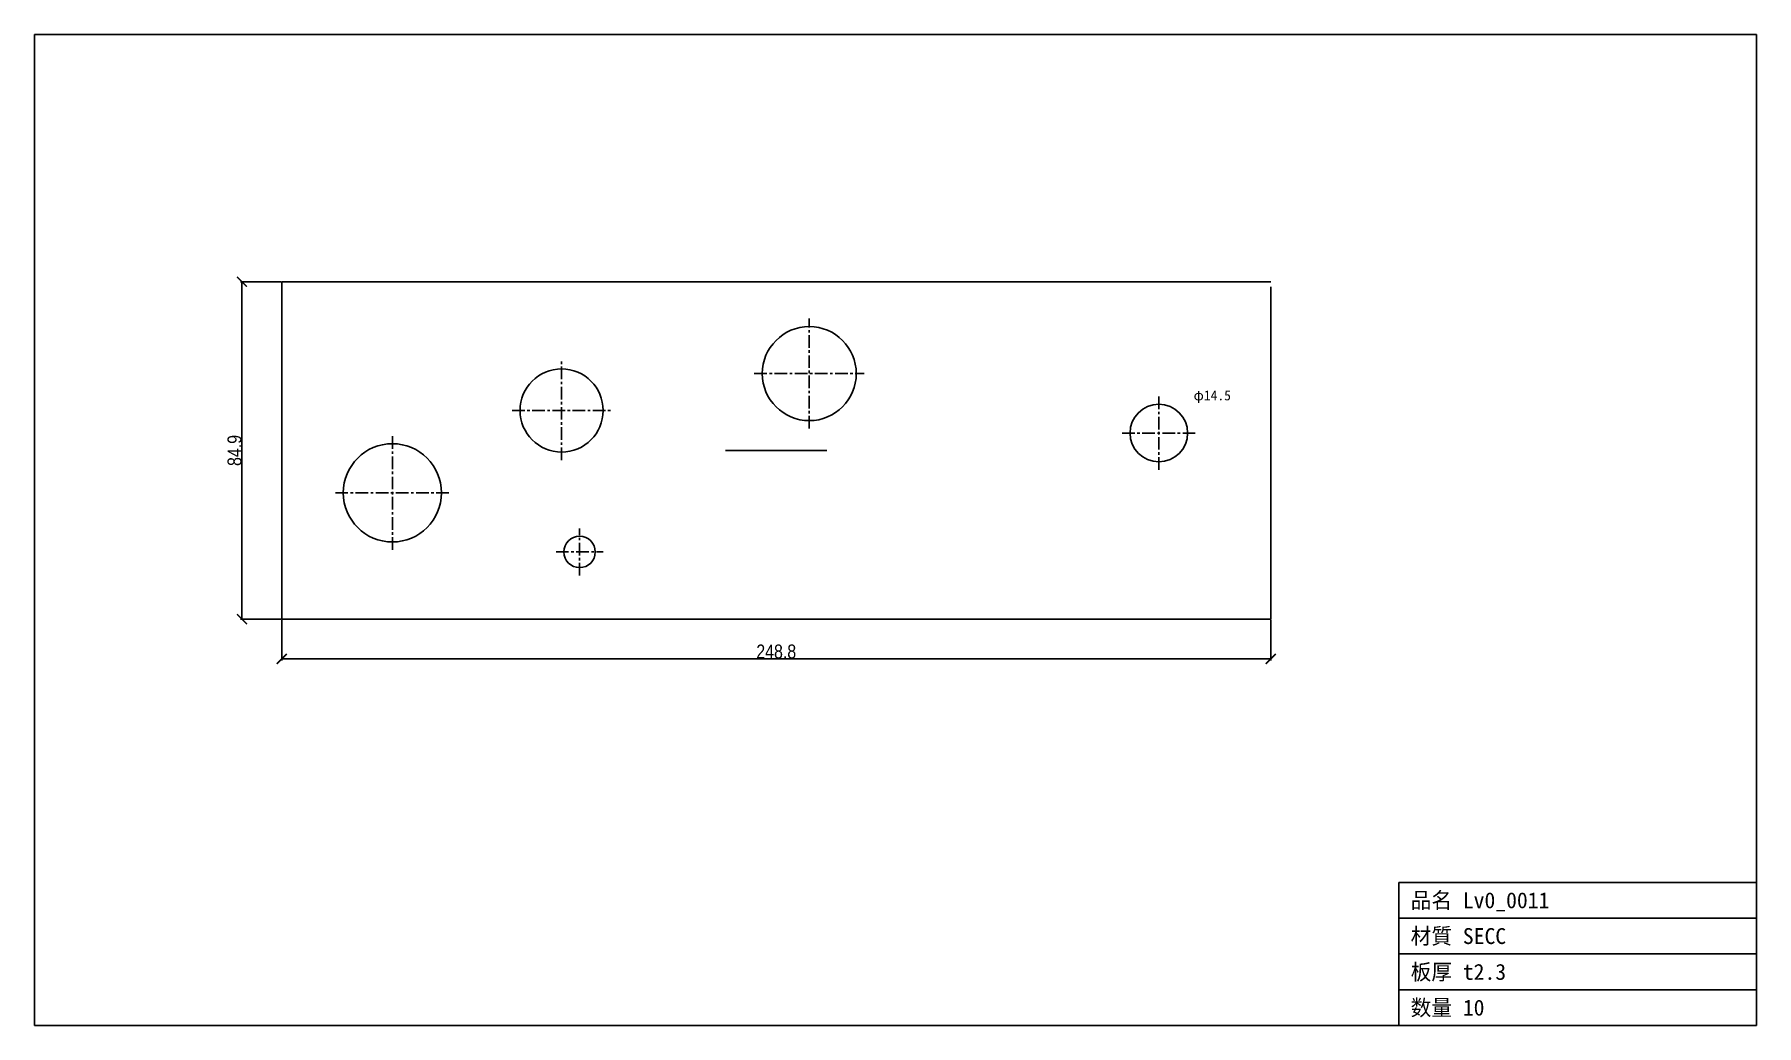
# Model space of a CAD drawing. Header units: millimetres. Extents: x -62 to 371, y -102 to 147.
import ezdxf

# ---------------------------------------------------------------- set-up
doc = ezdxf.new("R2010")
doc.units = ezdxf.units.MM
doc.linetypes.add('CENTER', pattern=[5.08, 3.175, -0.635, 0.635, -0.635])
for name, color, linetype in [('CENTER', 7, 'Continuous'), ('CUT', 7, 'Continuous'), ('DIM', 7, 'Continuous'), ('FRAME', 7, 'Continuous'), ('MARK', 7, 'Continuous'), ('TEXT', 7, 'Continuous')]:
    doc.layers.add(name, color=color, linetype=linetype)
doc.styles.add('OpenSansCondensed-Light', font='OpenSansCondensed-Light.ttf')
doc.dimstyles.new('EZDXF', dxfattribs={"dimtxt": 0.25, "dimasz": 0.175, "dimexe": 0.375, "dimexo": 0.125, "dimgap": 0.1, "dimtad": 1, "dimlfac": 100, "dimzin": 12, "dimdsep": 46, "dimtxsty": 'OpenSansCondensed-Light', "dimblk": 'ARCHTICK', "dimcen": 2.5, "dimazin": 3, "dimtfac": 0.5, "dimtmove": 2, "dimatfit": 3})

# ---------------------------------------------------------------- blocks, each defined once
blk = doc.blocks.new('_ARCHTICK')
at = {"color": 0, "linetype": 'BYBLOCK', "const_width": 0.15}
blk.add_lwpolyline([(-0.5, -0.5), (0.5, 0.5)], dxfattribs=at)

msp = doc.modelspace()

# ---------------------------------------------------------------- linework, layer by layer
at = {"layer": 'CENTER', "color": 1, "linetype": 'CENTER'}
for p, q in [((132.7, 47.93), (132.7, 75.58)), ((70.4, 40.02), (70.4, 64.94)), ((118.88, 61.75), (146.53, 61.75)), ((57.94, 52.48), (82.86, 52.48)), ((220.63, 37.55), (220.63, 56.03)), ((27.84, 17.42), (27.84, 46.12)), ((211.39, 46.79), (229.87, 46.79)), ((13.49, 31.77), (42.19, 31.77)), ((74.94, 10.96), (74.94, 22.84)), ((69, 16.9), (80.88, 16.9))]:
    msp.add_line(p, q, dxfattribs=at)
at = {"layer": 'CUT'}
for p, q in [((248.78, 84.85), (0, 84.85)), ((0, 84.85), (0, 0)), ((248.78, 0), (248.78, 83.57)), ((0, 0), (248.78, 0))]:
    msp.add_line(p, q, dxfattribs=at)
for centre, radius in [((132.7, 61.75), 11.82), ((70.4, 52.48), 10.46), ((220.63, 46.79), 7.24), ((27.84, 31.77), 12.35), ((74.94, 16.9), 3.94)]:
    msp.add_circle(centre, radius, dxfattribs=at)
at = {"layer": 'FRAME'}
for p, q in [((370.97, 147.04), (-62.19, 147.04)), ((-62.19, 147.04), (-62.19, -102.19)), ((370.97, -102.19), (370.97, 147.04)), ((280.97, -102.19), (280.97, -66.19)), ((280.97, -66.19), (370.97, -66.19)), ((280.97, -75.19), (370.97, -75.19)), ((280.97, -84.19), (370.97, -84.19)), ((280.97, -93.19), (370.97, -93.19)), ((-62.19, -102.19), (370.97, -102.19))]:
    msp.add_line(p, q, dxfattribs=at)
at = {"layer": 'MARK'}
msp.add_line((111.66, 42.43), (137.12, 42.43), dxfattribs=at)

# ---------------------------------------------------------------- texts
at = {"layer": 'TEXT'}
for s, height, p in [('φ14.5', 2.5, (229.37, 55.03)), ('品名 Lv0_0011', 4, (283.97, -72.69)), ('材質 SECC', 4, (283.97, -81.69)), ('板厚 t2.3', 4, (283.97, -90.69)), ('数量 10', 4, (283.97, -99.69))]:
    msp.add_text(s, height=height, dxfattribs=at).set_placement(p)

# ---------------------------------------------------------------- dimensions: what is measured, and where the dimension line sits
at = {"layer": 'DIM'}
msp.add_linear_dim(base=(-10, 0), p1=(0, 0), p2=(0, 84.8502), angle=90, dimstyle='EZDXF', override={"dimtxt": 3.5, "dimasz": 2.5, "dimdec": 1, "dimlfac": 1}, dxfattribs=at).render()
msp.add_linear_dim(base=(0, -10), p1=(0, 0), p2=(248.78, 0), dimstyle='EZDXF', override={"dimtxt": 3.5, "dimasz": 2.5, "dimdec": 1, "dimlfac": 1}, dxfattribs=at).render()

doc.saveas('drawing.dxf')
